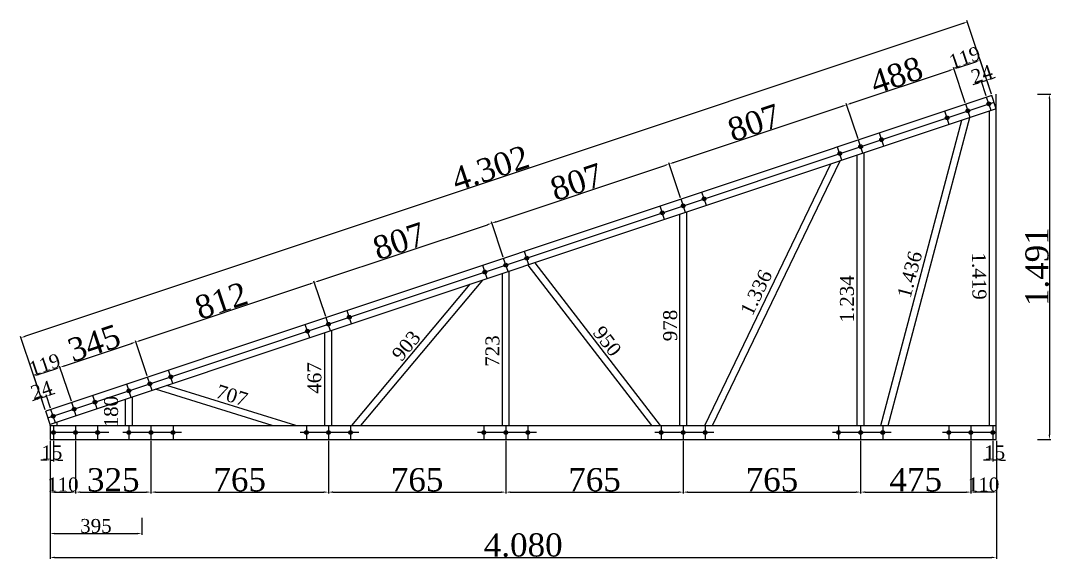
# Model space of a CAD drawing. Header units: millimetres. Extents: x 201962 to 221859, y -224854 to -197588.
# Drawn here: x 217410 to 221859, y -199918 to -197588 of the extents above; entities that cross this region are included whole.
import ezdxf

# ---------------------------------------------------------------- set-up
doc = ezdxf.new("R2010")
doc.units = ezdxf.units.MM
doc.header["$MEASUREMENT"] = 0
for name, color, linetype in [('Block1', 255, 'Continuous'), ('DUVAR', 7, 'Continuous'), ('ÖLÇÜLENDİRME', 121, 'Continuous')]:
    doc.layers.add(name, color=color, linetype=linetype)
doc.styles.add('133', font='times.ttf')
doc.dimstyles.new('MAKAS', dxfattribs={"dimscale": 20, "dimtxt": 1.3, "dimasz": 1, "dimexe": 0.3, "dimexo": 0.3, "dimgap": 0.1, "dimtad": 1, "dimrnd": 1, "dimzin": 12, "dimdsep": 46, "dimlunit": 6, "dimtxsty": '133', "dimcen": 0.8, "dimdle": 0.0005, "dimclrd": 4, "dimclre": 6, "dimclrt": 2, "dimazin": 3, "dimtfac": 1, "dimtmove": 0, "dimatfit": 2, "dimldrblk": 'DOTSMALL', "dimfxl": 0, "dimtolj": 1, "dimtzin": 0, "dimarcsym": 0})
doc.dimstyles.new('makas 1', dxfattribs={"dimscale": 20, "dimtxt": 3, "dimasz": 1.2, "dimexe": 0.3, "dimexo": 0.3, "dimgap": 0.1, "dimtad": 1, "dimrnd": 1, "dimzin": 12, "dimdsep": 46, "dimlunit": 6, "dimtxsty": '133', "dimblk": 'NONE', "dimcen": 0.8, "dimdle": 0.0005, "dimse1": 1, "dimse2": 1, "dimsd1": 1, "dimsd2": 1, "dimclrd": 105, "dimclre": 42, "dimclrt": 2, "dimazin": 3, "dimtfac": 1, "dimtmove": 0, "dimatfit": 2, "dimldrblk": 'NONE', "dimfxl": 0, "dimtolj": 1, "dimtzin": 0, "dimarcsym": 0})

# ---------------------------------------------------------------- blocks, each defined once
blk = doc.blocks.new('*D9762')
at = {"layer": 'Defpoints', "color": 0}
for p in [(217537, -199396.1), (217552, -199396.1), (217552, -199485.1)]:
    blk.add_point(p, dxfattribs=at)
at = {"layer": 'ÖLÇÜLENDİRME', "color": 6, "lineweight": -2, "ltscale": 0.5}
for p, q in [((217537, -199402.1), (217537, -199491.1)), ((217552, -199402.1), (217552, -199491.1))]:
    blk.add_line(p, q, dxfattribs=at)
at = {"layer": 'ÖLÇÜLENDİRME', "color": 4, "lineweight": -2, "ltscale": 0.5}
for p, q in [((217517, -199485.1), (217497, -199485.1)), ((217537, -199485.1), (217552, -199485.1)), ((217572, -199485.1), (217592, -199485.1))]:
    blk.add_line(p, q, dxfattribs=at)
at = {"layer": 'ÖLÇÜLENDİRME', "color": 4}
for points in [[(217517, -199488.4), (217517, -199481.8), (217537, -199485.1)], [(217572, -199481.8), (217572, -199488.4), (217552, -199485.1)]]:
    blk.add_solid(points, dxfattribs=at)
at = {"layer": 'ÖLÇÜLENDİRME', "color": 2, "insert": (217544.5, -199452.7), "char_height": 60, "attachment_point": 5, "style": '133'}
blk.add_mtext('\\A1;15', dxfattribs=at)
blk = doc.blocks.new('_DotSmall')
at = {"color": 0, "linetype": 'ByBlock', "const_width": 0.5}
blk.add_lwpolyline([(-0.0625, 0, 1), (0.0625, 0, 1)], format="xyb", close=True, dxfattribs=at)
blk = doc.blocks.new('*D9763')
at = {"layer": 'Defpoints', "color": 0}
for p in [(217537, -199396.1), (217647, -199396.1), (217647, -199623.8)]:
    blk.add_point(p, dxfattribs=at)
at = {"layer": 'ÖLÇÜLENDİRME', "color": 6, "lineweight": -2, "ltscale": 0.5}
for p, q in [((217537, -199402.1), (217537, -199629.8)), ((217647, -199402.1), (217647, -199629.8))]:
    blk.add_line(p, q, dxfattribs=at)
at = {"layer": 'ÖLÇÜLENDİRME', "color": 4, "lineweight": -2, "ltscale": 0.5}
blk.add_line((217557, -199623.8), (217627, -199623.8), dxfattribs=at)
at = {"layer": 'ÖLÇÜLENDİRME', "color": 4}
for points in [[(217557, -199620.4), (217557, -199627.1), (217537, -199623.8)], [(217627, -199627.1), (217627, -199620.4), (217647, -199623.8)]]:
    blk.add_solid(points, dxfattribs=at)
at = {"layer": 'ÖLÇÜLENDİRME', "color": 2, "insert": (217592, -199591.3), "char_height": 60, "attachment_point": 5, "style": '133'}
blk.add_mtext('\\A1;110', dxfattribs=at)
blk = doc.blocks.new('*D9764')
at = {"layer": 'Defpoints', "color": 0}
for p in [(217647, -199396.1), (217972, -199396.1), (217972, -199623.8)]:
    blk.add_point(p, dxfattribs=at)
at = {"layer": 'ÖLÇÜLENDİRME', "color": 6, "lineweight": -2, "ltscale": 0.5}
for p, q in [((217647, -199402.1), (217647, -199629.8)), ((217972, -199402.1), (217972, -199629.8))]:
    blk.add_line(p, q, dxfattribs=at)
at = {"layer": 'ÖLÇÜLENDİRME', "color": 4, "lineweight": -2, "ltscale": 0.5}
blk.add_line((217667, -199623.8), (217952, -199623.8), dxfattribs=at)
at = {"layer": 'ÖLÇÜLENDİRME', "color": 4}
for points in [[(217667, -199620.4), (217667, -199627.1), (217647, -199623.8)], [(217952, -199627.1), (217952, -199620.4), (217972, -199623.8)]]:
    blk.add_solid(points, dxfattribs=at)
at = {"layer": 'ÖLÇÜLENDİRME', "color": 2, "insert": (217809.5, -199571), "char_height": 100, "attachment_point": 5, "style": '133'}
blk.add_mtext('\\A1;325', dxfattribs=at)
blk = doc.blocks.new('*D9765')
at = {"layer": 'Defpoints', "color": 0}
for p in [(217972, -199396.1), (218737, -199396.1), (218737, -199623.8)]:
    blk.add_point(p, dxfattribs=at)
at = {"layer": 'ÖLÇÜLENDİRME', "color": 6, "lineweight": -2, "ltscale": 0.5}
for p, q in [((217972, -199402.1), (217972, -199629.8)), ((218737, -199402.1), (218737, -199629.8))]:
    blk.add_line(p, q, dxfattribs=at)
at = {"layer": 'ÖLÇÜLENDİRME', "color": 4, "lineweight": -2, "ltscale": 0.5}
blk.add_line((217992, -199623.8), (218717, -199623.8), dxfattribs=at)
at = {"layer": 'ÖLÇÜLENDİRME', "color": 4}
for points in [[(217992, -199620.4), (217992, -199627.1), (217972, -199623.8)], [(218717, -199627.1), (218717, -199620.4), (218737, -199623.8)]]:
    blk.add_solid(points, dxfattribs=at)
at = {"layer": 'ÖLÇÜLENDİRME', "color": 2, "insert": (218354.5, -199570.9), "char_height": 100, "attachment_point": 5, "style": '133'}
blk.add_mtext('\\A1;765', dxfattribs=at)
blk = doc.blocks.new('*D9766')
at = {"layer": 'Defpoints', "color": 0}
for p in [(218737, -199396.1), (219502, -199396.1), (219502, -199623.8)]:
    blk.add_point(p, dxfattribs=at)
at = {"layer": 'ÖLÇÜLENDİRME', "color": 6, "lineweight": -2, "ltscale": 0.5}
for p, q in [((218737, -199402.1), (218737, -199629.8)), ((219502, -199402.1), (219502, -199629.8))]:
    blk.add_line(p, q, dxfattribs=at)
at = {"layer": 'ÖLÇÜLENDİRME', "color": 4, "lineweight": -2, "ltscale": 0.5}
blk.add_line((218757, -199623.8), (219482, -199623.8), dxfattribs=at)
at = {"layer": 'ÖLÇÜLENDİRME', "color": 4}
for points in [[(218757, -199620.4), (218757, -199627.1), (218737, -199623.8)], [(219482, -199627.1), (219482, -199620.4), (219502, -199623.8)]]:
    blk.add_solid(points, dxfattribs=at)
at = {"layer": 'ÖLÇÜLENDİRME', "color": 2, "insert": (219119.5, -199570.9), "char_height": 100, "attachment_point": 5, "style": '133'}
blk.add_mtext('\\A1;765', dxfattribs=at)
blk = doc.blocks.new('*D9767')
at = {"layer": 'Defpoints', "color": 0}
for p in [(219502, -199396.1), (220267, -199396.1), (220267, -199623.8)]:
    blk.add_point(p, dxfattribs=at)
at = {"layer": 'ÖLÇÜLENDİRME', "color": 6, "lineweight": -2, "ltscale": 0.5}
for p, q in [((219502, -199402.1), (219502, -199629.8)), ((220267, -199402.1), (220267, -199629.8))]:
    blk.add_line(p, q, dxfattribs=at)
at = {"layer": 'ÖLÇÜLENDİRME', "color": 4, "lineweight": -2, "ltscale": 0.5}
blk.add_line((219522, -199623.8), (220247, -199623.8), dxfattribs=at)
at = {"layer": 'ÖLÇÜLENDİRME', "color": 4}
for points in [[(219522, -199620.4), (219522, -199627.1), (219502, -199623.8)], [(220247, -199627.1), (220247, -199620.4), (220267, -199623.8)]]:
    blk.add_solid(points, dxfattribs=at)
at = {"layer": 'ÖLÇÜLENDİRME', "color": 2, "insert": (219884.5, -199570.9), "char_height": 100, "attachment_point": 5, "style": '133'}
blk.add_mtext('\\A1;765', dxfattribs=at)
blk = doc.blocks.new('*D9768')
at = {"layer": 'Defpoints', "color": 0}
for p in [(220267, -199396.1), (221032, -199396.1), (221032, -199623.8)]:
    blk.add_point(p, dxfattribs=at)
at = {"layer": 'ÖLÇÜLENDİRME', "color": 6, "lineweight": -2, "ltscale": 0.5}
for p, q in [((220267, -199402.1), (220267, -199629.8)), ((221032, -199402.1), (221032, -199629.8))]:
    blk.add_line(p, q, dxfattribs=at)
at = {"layer": 'ÖLÇÜLENDİRME', "color": 4, "lineweight": -2, "ltscale": 0.5}
blk.add_line((220287, -199623.8), (221012, -199623.8), dxfattribs=at)
at = {"layer": 'ÖLÇÜLENDİRME', "color": 4}
for points in [[(220287, -199620.4), (220287, -199627.1), (220267, -199623.8)], [(221012, -199627.1), (221012, -199620.4), (221032, -199623.8)]]:
    blk.add_solid(points, dxfattribs=at)
at = {"layer": 'ÖLÇÜLENDİRME', "color": 2, "insert": (220649.5, -199570.9), "char_height": 100, "attachment_point": 5, "style": '133'}
blk.add_mtext('\\A1;765', dxfattribs=at)
blk = doc.blocks.new('*D9769')
at = {"layer": 'Defpoints', "color": 0}
for p in [(221032, -199396.1), (221507, -199396.1), (221507, -199623.8)]:
    blk.add_point(p, dxfattribs=at)
at = {"layer": 'ÖLÇÜLENDİRME', "color": 6, "lineweight": -2, "ltscale": 0.5}
for p, q in [((221032, -199402.1), (221032, -199629.8)), ((221507, -199402.1), (221507, -199629.8))]:
    blk.add_line(p, q, dxfattribs=at)
at = {"layer": 'ÖLÇÜLENDİRME', "color": 4, "lineweight": -2, "ltscale": 0.5}
blk.add_line((221052, -199623.8), (221487, -199623.8), dxfattribs=at)
at = {"layer": 'ÖLÇÜLENDİRME', "color": 4}
for points in [[(221052, -199620.4), (221052, -199627.1), (221032, -199623.8)], [(221487, -199627.1), (221487, -199620.4), (221507, -199623.8)]]:
    blk.add_solid(points, dxfattribs=at)
at = {"layer": 'ÖLÇÜLENDİRME', "color": 2, "insert": (221269.5, -199570.9), "char_height": 100, "attachment_point": 5, "style": '133'}
blk.add_mtext('\\A1;475', dxfattribs=at)
blk = doc.blocks.new('*D9770')
at = {"layer": 'Defpoints', "color": 0}
for p in [(217537, -199728.2), (217932, -199728.2), (217932, -199802.6)]:
    blk.add_point(p, dxfattribs=at)
at = {"layer": 'ÖLÇÜLENDİRME', "color": 6, "lineweight": -2, "ltscale": 0.5}
for p, q in [((217537, -199734.2), (217537, -199808.6)), ((217932, -199734.2), (217932, -199808.6))]:
    blk.add_line(p, q, dxfattribs=at)
at = {"layer": 'ÖLÇÜLENDİRME', "color": 4, "lineweight": -2, "ltscale": 0.5}
blk.add_line((217557, -199802.6), (217912, -199802.6), dxfattribs=at)
at = {"layer": 'ÖLÇÜLENDİRME', "color": 4}
for points in [[(217557, -199799.3), (217557, -199805.9), (217537, -199802.6)], [(217912, -199805.9), (217912, -199799.3), (217932, -199802.6)]]:
    blk.add_solid(points, dxfattribs=at)
at = {"layer": 'ÖLÇÜLENDİRME', "color": 2, "insert": (217734.5, -199770.1), "char_height": 60, "attachment_point": 5, "style": '133'}
blk.add_mtext('\\A1;395', dxfattribs=at)
blk = doc.blocks.new('*D9771')
at = {"layer": 'Defpoints', "color": 0}
for p in [(221617, -199396.1), (217537, -199538.6), (221617, -199905.8)]:
    blk.add_point(p, dxfattribs=at)
at = {"layer": 'ÖLÇÜLENDİRME', "color": 6, "lineweight": -2, "ltscale": 0.5}
for p, q in [((221617, -199402.1), (221617, -199911.8)), ((217537, -199544.6), (217537, -199911.8))]:
    blk.add_line(p, q, dxfattribs=at)
at = {"layer": 'ÖLÇÜLENDİRME', "color": 4, "lineweight": -2, "ltscale": 0.5}
blk.add_line((217557, -199905.8), (221597, -199905.8), dxfattribs=at)
at = {"layer": 'ÖLÇÜLENDİRME', "color": 4}
for points in [[(217557, -199902.4), (217557, -199909.1), (217537, -199905.8)], [(221597, -199909.1), (221597, -199902.4), (221617, -199905.8)]]:
    blk.add_solid(points, dxfattribs=at)
at = {"layer": 'ÖLÇÜLENDİRME', "color": 2, "insert": (219577, -199852.9), "char_height": 100, "attachment_point": 5, "style": '133'}
blk.add_mtext('\\A1;4.080', dxfattribs=at)
blk = doc.blocks.new('*D9816')
at = {"layer": 'Defpoints', "color": 0}
for p in [(217832.7, -199186.4), (217877, -199186.4), (217877, -199366.1)]:
    blk.add_point(p, dxfattribs=at)
at = {"layer": 'Block1', "color": 2, "insert": (217800.3, -199276.3), "char_height": 60, "attachment_point": 5, "rotation": 90, "style": '133'}
blk.add_mtext('\\A1;180', dxfattribs=at)
blk = doc.blocks.new('_None')
blk = doc.blocks.new('*D9817')
at = {"layer": 'Defpoints', "color": 0}
for p in [(217957.2, -199186), (218648.6, -199342.8), (218632.1, -199395.8)]:
    blk.add_point(p, dxfattribs=at)
at = {"layer": 'Block1', "color": 2, "insert": (218320.8, -199206.8), "char_height": 60, "attachment_point": 5, "rotation": 342.7314, "style": '133'}
blk.add_mtext('\\A1;707', dxfattribs=at)
blk = doc.blocks.new('*D9818')
at = {"layer": 'Defpoints', "color": 0}
for p in [(218709.6, -198897.3), (218761.3, -198897.3), (218761.3, -199364.3)]:
    blk.add_point(p, dxfattribs=at)
at = {"layer": 'Block1', "color": 2, "insert": (218677, -199130.8), "char_height": 60, "attachment_point": 5, "rotation": 90, "style": '133'}
blk.add_mtext('\\A1;467', dxfattribs=at)
blk = doc.blocks.new('*D9819')
at = {"layer": 'Defpoints', "color": 0}
for p in [(219387.5, -198666.5), (219416.4, -198690.7), (218836.5, -199383.2)]:
    blk.add_point(p, dxfattribs=at)
at = {"layer": 'Block1', "color": 2, "insert": (219072.6, -198991.9), "char_height": 60, "attachment_point": 5, "rotation": 50.0597, "style": '133'}
blk.add_mtext('\\A1;903', dxfattribs=at)
blk = doc.blocks.new('*D9820')
at = {"layer": 'Defpoints', "color": 0}
for p in [(219519.1, -198653.4), (219477.2, -199376), (219519.1, -199376)]:
    blk.add_point(p, dxfattribs=at)
at = {"layer": 'Block1', "color": 2, "insert": (219444.6, -199014.7), "char_height": 60, "attachment_point": 5, "rotation": 90, "style": '133'}
blk.add_mtext('\\A1;723', dxfattribs=at)
blk = doc.blocks.new('*D9821')
at = {"layer": 'Defpoints', "color": 0}
for p in [(219587.6, -198643.1), (220203.3, -199368.2), (220167.5, -199395.8)]:
    blk.add_point(p, dxfattribs=at)
at = {"layer": 'Block1', "color": 2, "insert": (219939.1, -198972), "char_height": 60, "attachment_point": 5, "rotation": 307.6087, "style": '133'}
blk.add_mtext('\\A1;950', dxfattribs=at)
blk = doc.blocks.new('*D9822')
at = {"layer": 'Defpoints', "color": 0}
for p in [(220243.5, -198415.2), (220294.3, -198415.2), (220294.3, -199393.5)]:
    blk.add_point(p, dxfattribs=at)
at = {"layer": 'Block1', "color": 2, "insert": (220211, -198904.4), "char_height": 60, "attachment_point": 5, "rotation": 90, "style": '133'}
blk.add_mtext('\\A1;978', dxfattribs=at)
blk = doc.blocks.new('*D9823')
at = {"layer": 'Defpoints', "color": 0}
for p in [(220901.4, -198174.6), (220941.9, -198194), (220362, -199397.8)]:
    blk.add_point(p, dxfattribs=at)
at = {"layer": 'Block1', "color": 2, "insert": (220582.2, -198762.3), "char_height": 60, "attachment_point": 5, "rotation": 64.2787, "style": '133'}
blk.add_mtext('\\A1;1.336', dxfattribs=at)
blk = doc.blocks.new('*D9824')
at = {"layer": 'Defpoints', "color": 0}
for p in [(221066.5, -198172.6), (221005.9, -199406.5), (221066.5, -199406.5)]:
    blk.add_point(p, dxfattribs=at)
at = {"layer": 'Block1', "color": 2, "insert": (220973.3, -198789.5), "char_height": 60, "attachment_point": 5, "rotation": 90, "style": '133'}
blk.add_mtext('\\A1;1.234', dxfattribs=at)
blk = doc.blocks.new('*D9825')
at = {"layer": 'Defpoints', "color": 0}
for p in [(221459.1, -197998.3), (221506.1, -198010.8), (221138.5, -199399.3)]:
    blk.add_point(p, dxfattribs=at)
at = {"layer": 'Block1', "color": 2, "insert": (221243.8, -198684.2), "char_height": 60, "attachment_point": 5, "rotation": 75.17, "style": '133'}
blk.add_mtext('\\A1;1.436', dxfattribs=at)
blk = doc.blocks.new('*D9826')
at = {"layer": 'Defpoints', "color": 0}
for p in [(221535.2, -197981.8), (221518.7, -199400.8), (221552.5, -199400.3)]:
    blk.add_point(p, dxfattribs=at)
at = {"layer": 'Block1', "color": 2, "insert": (221542.6, -198691.1), "char_height": 60, "attachment_point": 5, "rotation": 270.6975, "style": '133'}
blk.add_mtext('\\A1;1.419', dxfattribs=at)
blk = doc.blocks.new('*D9827')
at = {"layer": 'Defpoints', "color": 0}
for p in [(221602, -199396.1), (221617, -199396.1), (221602, -199485.1)]:
    blk.add_point(p, dxfattribs=at)
at = {"layer": 'ÖLÇÜLENDİRME', "color": 6, "lineweight": -2, "ltscale": 0.5}
for p, q in [((221602, -199402.1), (221602, -199491.1)), ((221617, -199402.1), (221617, -199491.1))]:
    blk.add_line(p, q, dxfattribs=at)
at = {"layer": 'ÖLÇÜLENDİRME', "color": 4, "lineweight": -2, "ltscale": 0.5}
for p, q in [((221582, -199485.1), (221562, -199485.1)), ((221617, -199485.1), (221602, -199485.1)), ((221637, -199485.1), (221657, -199485.1))]:
    blk.add_line(p, q, dxfattribs=at)
at = {"layer": 'ÖLÇÜLENDİRME', "color": 4}
for points in [[(221582, -199488.4), (221582, -199481.8), (221602, -199485.1)], [(221637, -199481.8), (221637, -199488.4), (221617, -199485.1)]]:
    blk.add_solid(points, dxfattribs=at)
at = {"layer": 'ÖLÇÜLENDİRME', "color": 2, "insert": (221609.5, -199452.7), "char_height": 60, "attachment_point": 5, "style": '133'}
blk.add_mtext('\\A1;15', dxfattribs=at)
blk = doc.blocks.new('*D9828')
at = {"layer": 'Defpoints', "color": 0}
for p in [(221507, -199396.1), (221617, -199396.1), (221507, -199623.8)]:
    blk.add_point(p, dxfattribs=at)
at = {"layer": 'ÖLÇÜLENDİRME', "color": 6, "lineweight": -2, "ltscale": 0.5}
for p, q in [((221507, -199402.1), (221507, -199629.8)), ((221617, -199402.1), (221617, -199629.8))]:
    blk.add_line(p, q, dxfattribs=at)
at = {"layer": 'ÖLÇÜLENDİRME', "color": 4, "lineweight": -2, "ltscale": 0.5}
blk.add_line((221597, -199623.8), (221527, -199623.8), dxfattribs=at)
at = {"layer": 'ÖLÇÜLENDİRME', "color": 4}
for points in [[(221527, -199620.4), (221527, -199627.1), (221507, -199623.8)], [(221597, -199627.1), (221597, -199620.4), (221617, -199623.8)]]:
    blk.add_solid(points, dxfattribs=at)
at = {"layer": 'ÖLÇÜLENDİRME', "color": 2, "insert": (221562, -199591.3), "char_height": 60, "attachment_point": 5, "style": '133'}
blk.add_mtext('\\A1;110', dxfattribs=at)
blk = doc.blocks.new('*D9829')
at = {"layer": 'Defpoints', "color": 0}
for p in [(217521.3, -199209.2), (217518, -199274.8), (217540.7, -199267.2)]:
    blk.add_point(p, dxfattribs=at)
at = {"layer": 'ÖLÇÜLENDİRME', "color": 4, "lineweight": -2, "ltscale": 0.5}
for p, q in [((217498.6, -199216.8), (217521.3, -199209.2)), ((217540.3, -199202.8), (217559.3, -199196.5)), ((217479.6, -199223.1), (217460.6, -199229.4))]:
    blk.add_line(p, q, dxfattribs=at)
at = {"layer": 'ÖLÇÜLENDİRME', "color": 6, "lineweight": -2, "ltscale": 0.5}
for p, q in [((217538.8, -199261.5), (217519.4, -199203.5)), ((217516.1, -199269.1), (217496.7, -199211.1))]:
    blk.add_line(p, q, dxfattribs=at)
at = {"layer": 'ÖLÇÜLENDİRME', "color": 4}
for points in [[(217539.2, -199199.7), (217541.4, -199206), (217521.3, -199209.2)], [(217480.7, -199226.3), (217478.5, -199219.9), (217498.6, -199216.8)]]:
    blk.add_solid(points, dxfattribs=at)
at = {"layer": 'ÖLÇÜLENDİRME', "color": 2, "insert": (217499.8, -199182.7), "char_height": 60, "attachment_point": 5, "rotation": 18.4771, "style": '133'}
blk.add_mtext('\\A1;24', dxfattribs=at)
blk = doc.blocks.new('*D9830')
at = {"layer": 'Defpoints', "color": 0}
for p in [(217580, -199085), (217630.8, -199237.1), (217518, -199274.8)]:
    blk.add_point(p, dxfattribs=at)
at = {"layer": 'ÖLÇÜLENDİRME', "color": 6, "lineweight": -2, "ltscale": 0.5}
for p, q in [((217516.1, -199269.1), (217465.2, -199117)), ((217628.9, -199231.4), (217578.1, -199079.3))]:
    blk.add_line(p, q, dxfattribs=at)
at = {"layer": 'ÖLÇÜLENDİRME', "color": 4, "lineweight": -2, "ltscale": 0.5}
blk.add_line((217486.1, -199116.4), (217561, -199091.3), dxfattribs=at)
at = {"layer": 'ÖLÇÜLENDİRME', "color": 4}
for points in [[(217485.1, -199113.2), (217487.2, -199119.5), (217467.1, -199122.7)], [(217562.1, -199094.5), (217560, -199088.2), (217580, -199085)]]:
    blk.add_solid(points, dxfattribs=at)
at = {"layer": 'ÖLÇÜLENDİRME', "color": 2, "insert": (217513.3, -199073), "char_height": 60, "attachment_point": 5, "rotation": 18.4771, "style": '133'}
blk.add_mtext('\\A1;119', dxfattribs=at)
blk = doc.blocks.new('*D9831')
at = {"layer": 'Defpoints', "color": 0}
for p in [(217906.7, -198975.8), (217957.6, -199127.9), (217630.8, -199237.1)]:
    blk.add_point(p, dxfattribs=at)
at = {"layer": 'ÖLÇÜLENDİRME', "color": 4, "lineweight": -2, "ltscale": 0.5}
blk.add_line((217599, -199078.7), (217887.7, -198982.1), dxfattribs=at)
at = {"layer": 'ÖLÇÜLENDİRME', "color": 6, "lineweight": -2, "ltscale": 0.5}
for p, q in [((217955.7, -199122.2), (217904.8, -198970.1)), ((217628.9, -199231.4), (217578.1, -199079.3))]:
    blk.add_line(p, q, dxfattribs=at)
at = {"layer": 'ÖLÇÜLENDİRME', "color": 4}
for points in [[(217888.8, -198985.3), (217886.7, -198978.9), (217906.7, -198975.8)], [(217597.9, -199075.5), (217600, -199081.8), (217580, -199085)]]:
    blk.add_solid(points, dxfattribs=at)
at = {"layer": 'ÖLÇÜLENDİRME', "color": 2, "insert": (217726.6, -198980.4), "char_height": 100, "attachment_point": 5, "rotation": 18.4851, "style": '133'}
blk.add_mtext('\\A1;345', dxfattribs=at)
blk = doc.blocks.new('*D9832')
at = {"layer": 'Defpoints', "color": 0}
for p in [(218676.6, -198718.5), (218727.5, -198870.6), (217957.6, -199127.9)]:
    blk.add_point(p, dxfattribs=at)
at = {"layer": 'ÖLÇÜLENDİRME', "color": 6, "lineweight": -2, "ltscale": 0.5}
for p, q in [((218725.6, -198864.9), (218674.7, -198712.8)), ((217955.7, -199122.2), (217904.8, -198970.1))]:
    blk.add_line(p, q, dxfattribs=at)
at = {"layer": 'ÖLÇÜLENDİRME', "color": 4, "lineweight": -2, "ltscale": 0.5}
blk.add_line((217925.7, -198969.4), (218657.6, -198724.8), dxfattribs=at)
at = {"layer": 'ÖLÇÜLENDİRME', "color": 4}
for points in [[(218658.7, -198728), (218656.6, -198721.6), (218676.6, -198718.5)], [(217924.6, -198966.3), (217926.8, -198972.6), (217906.7, -198975.8)]]:
    blk.add_solid(points, dxfattribs=at)
at = {"layer": 'ÖLÇÜLENDİRME', "color": 2, "insert": (218274.9, -198797.1), "char_height": 100, "attachment_point": 5, "rotation": 18.4798, "style": '133'}
blk.add_mtext('\\A1;812', dxfattribs=at)
blk = doc.blocks.new('*D9834')
at = {"layer": 'Defpoints', "color": 0}
for p in [(220206.6, -198207.2), (220257.5, -198359.4), (219492.5, -198615)]:
    blk.add_point(p, dxfattribs=at)
at = {"layer": 'ÖLÇÜLENDİRME', "color": 4, "lineweight": -2, "ltscale": 0.5}
blk.add_line((219460.6, -198456.5), (220187.6, -198213.6), dxfattribs=at)
at = {"layer": 'ÖLÇÜLENDİRME', "color": 6, "lineweight": -2, "ltscale": 0.5}
for p, q in [((220255.6, -198353.7), (220204.7, -198201.5)), ((219490.6, -198609.3), (219439.7, -198457.1))]:
    blk.add_line(p, q, dxfattribs=at)
at = {"layer": 'ÖLÇÜLENDİRME', "color": 4}
for points in [[(220188.7, -198216.7), (220186.6, -198210.4), (220206.6, -198207.2)], [(219459.5, -198453.3), (219461.6, -198459.7), (219441.6, -198462.8)]]:
    blk.add_solid(points, dxfattribs=at)
at = {"layer": 'ÖLÇÜLENDİRME', "color": 2, "insert": (219807.3, -198284.9), "char_height": 100, "attachment_point": 5, "rotation": 18.4771, "style": '133'}
blk.add_mtext('\\A1;807', dxfattribs=at)
blk = doc.blocks.new('*D9835')
at = {"layer": 'Defpoints', "color": 0}
for p in [(220971.6, -197951.6), (221022.5, -198103.8), (220257.5, -198359.4)]:
    blk.add_point(p, dxfattribs=at)
at = {"layer": 'ÖLÇÜLENDİRME', "color": 4, "lineweight": -2, "ltscale": 0.5}
blk.add_line((220225.6, -198200.9), (220952.6, -197958), dxfattribs=at)
at = {"layer": 'ÖLÇÜLENDİRME', "color": 6, "lineweight": -2, "ltscale": 0.5}
for p, q in [((221020.6, -198098.1), (220969.7, -197945.9)), ((220255.6, -198353.7), (220204.7, -198201.5))]:
    blk.add_line(p, q, dxfattribs=at)
at = {"layer": 'ÖLÇÜLENDİRME', "color": 4}
for points in [[(220953.7, -197961.1), (220951.6, -197954.8), (220971.6, -197951.6)], [(220224.5, -198197.7), (220226.6, -198204), (220206.6, -198207.2)]]:
    blk.add_solid(points, dxfattribs=at)
at = {"layer": 'ÖLÇÜLENDİRME', "color": 2, "insert": (220572.4, -198029.2), "char_height": 100, "attachment_point": 5, "rotation": 18.4752, "style": '133'}
blk.add_mtext('\\A1;807', dxfattribs=at)
blk = doc.blocks.new('*D9836')
at = {"layer": 'Defpoints', "color": 0}
for p in [(221434.2, -197797), (221485.1, -197949.2), (221022.5, -198103.8)]:
    blk.add_point(p, dxfattribs=at)
at = {"layer": 'ÖLÇÜLENDİRME', "color": 4, "lineweight": -2, "ltscale": 0.5}
blk.add_line((220990.6, -197945.3), (221415.3, -197803.4), dxfattribs=at)
at = {"layer": 'ÖLÇÜLENDİRME', "color": 6, "lineweight": -2, "ltscale": 0.5}
for p, q in [((221483.2, -197943.5), (221432.3, -197791.3)), ((221020.6, -198098.1), (220969.7, -197945.9))]:
    blk.add_line(p, q, dxfattribs=at)
at = {"layer": 'ÖLÇÜLENDİRME', "color": 4}
for points in [[(221416.3, -197806.5), (221414.2, -197800.2), (221434.2, -197797)], [(220989.5, -197942.1), (220991.6, -197948.4), (220971.6, -197951.6)]]:
    blk.add_solid(points, dxfattribs=at)
at = {"layer": 'ÖLÇÜLENDİRME', "color": 2, "insert": (221186.2, -197824.3), "char_height": 100, "attachment_point": 5, "rotation": 18.4771, "style": '133'}
blk.add_mtext('\\A1;488', dxfattribs=at)
blk = doc.blocks.new('*D9837')
at = {"layer": 'Defpoints', "color": 0}
for p in [(221547.1, -197759.3), (221598, -197911.5), (221485.1, -197949.2)]:
    blk.add_point(p, dxfattribs=at)
at = {"layer": 'ÖLÇÜLENDİRME', "color": 4, "lineweight": -2, "ltscale": 0.5}
blk.add_line((221453.2, -197790.7), (221528.1, -197765.7), dxfattribs=at)
at = {"layer": 'ÖLÇÜLENDİRME', "color": 6, "lineweight": -2, "ltscale": 0.5}
for p, q in [((221596.1, -197905.8), (221545.2, -197753.6)), ((221483.2, -197943.5), (221432.3, -197791.3))]:
    blk.add_line(p, q, dxfattribs=at)
at = {"layer": 'ÖLÇÜLENDİRME', "color": 4}
for points in [[(221529.2, -197768.8), (221527.1, -197762.5), (221547.1, -197759.3)], [(221452.2, -197787.5), (221454.3, -197793.9), (221434.2, -197797)]]:
    blk.add_solid(points, dxfattribs=at)
at = {"layer": 'ÖLÇÜLENDİRME', "color": 2, "insert": (221480.4, -197747.3), "char_height": 60, "attachment_point": 5, "rotation": 18.4771, "style": '133'}
blk.add_mtext('\\A1;119', dxfattribs=at)
blk = doc.blocks.new('*D9838')
at = {"layer": 'Defpoints', "color": 0}
for p in [(221575.9, -197845.4), (221575.2, -197919.1), (221598, -197911.5)]:
    blk.add_point(p, dxfattribs=at)
at = {"layer": 'ÖLÇÜLENDİRME', "color": 4, "lineweight": -2, "ltscale": 0.5}
for p, q in [((221534.1, -197859.3), (221515.2, -197865.7)), ((221553.1, -197853), (221575.9, -197845.4)), ((221594.8, -197839.1), (221613.8, -197832.7))]:
    blk.add_line(p, q, dxfattribs=at)
at = {"layer": 'ÖLÇÜLENDİRME', "color": 6, "lineweight": -2, "ltscale": 0.5}
for p, q in [((221573.3, -197913.4), (221551.2, -197847.3)), ((221596.1, -197905.8), (221574, -197839.7))]:
    blk.add_line(p, q, dxfattribs=at)
at = {"layer": 'ÖLÇÜLENDİRME', "color": 4}
for points in [[(221535.2, -197862.5), (221533.1, -197856.2), (221553.1, -197853)], [(221593.8, -197835.9), (221595.9, -197842.2), (221575.9, -197845.4)]]:
    blk.add_solid(points, dxfattribs=at)
at = {"layer": 'ÖLÇÜLENDİRME', "color": 2, "insert": (221554.4, -197818.9), "char_height": 60, "attachment_point": 5, "rotation": 18.4771, "style": '133'}
blk.add_mtext('\\A1;24', dxfattribs=at)
blk = doc.blocks.new('*D9839')
at = {"layer": 'Defpoints', "color": 0}
for p in [(221598, -197911.5), (217411.8, -198957.2), (217518, -199274.8)]:
    blk.add_point(p, dxfattribs=at)
at = {"layer": 'ÖLÇÜLENDİRME', "color": 4, "lineweight": -2, "ltscale": 0.5}
blk.add_line((221472.8, -197600.2), (217430.8, -198950.9), dxfattribs=at)
at = {"layer": 'ÖLÇÜLENDİRME', "color": 6, "lineweight": -2, "ltscale": 0.5}
for p, q in [((221596.1, -197905.8), (221489.9, -197588.2)), ((217516.1, -199269.1), (217409.9, -198951.5))]:
    blk.add_line(p, q, dxfattribs=at)
at = {"layer": 'ÖLÇÜLENDİRME', "color": 4}
for points in [[(221473.9, -197603.4), (221471.8, -197597), (221491.8, -197593.9)], [(217429.7, -198947.7), (217431.9, -198954), (217411.8, -198957.2)]]:
    blk.add_solid(points, dxfattribs=at)
at = {"layer": 'ÖLÇÜLENDİRME', "color": 2, "insert": (219435.1, -198225.4), "char_height": 100, "attachment_point": 5, "rotation": 18.4771, "style": '133'}
blk.add_mtext('\\A1;4.302', dxfattribs=at)
blk = doc.blocks.new('*D9840')
at = {"layer": 'Defpoints', "color": 0}
for p in [(221788.1, -197905.1), (221788.1, -199396.1), (221845.9, -199396.1)]:
    blk.add_point(p, dxfattribs=at)
at = {"layer": 'ÖLÇÜLENDİRME', "color": 6, "lineweight": -2, "ltscale": 0.5}
for p, q in [((221794.1, -197905.1), (221851.9, -197905.1)), ((221794.1, -199396.1), (221851.9, -199396.1))]:
    blk.add_line(p, q, dxfattribs=at)
at = {"layer": 'ÖLÇÜLENDİRME', "color": 4, "lineweight": -2, "ltscale": 0.5}
blk.add_line((221845.9, -197925.1), (221845.9, -199376.1), dxfattribs=at)
at = {"layer": 'ÖLÇÜLENDİRME', "color": 4}
for points in [[(221849.2, -197925.1), (221842.5, -197925.1), (221845.9, -197905.1)], [(221842.5, -199376.1), (221849.2, -199376.1), (221845.9, -199396.1)]]:
    blk.add_solid(points, dxfattribs=at)
at = {"layer": 'ÖLÇÜLENDİRME', "color": 2, "insert": (221793, -198650.6), "char_height": 100, "attachment_point": 5, "rotation": 90, "style": '133'}
blk.add_mtext('\\A1;1.491', dxfattribs=at)
blk = doc.blocks.new('*D9841')
at = {"layer": 'Defpoints', "color": 0}
for p in [(219441.6, -198462.8), (219492.5, -198615), (218727.5, -198870.6)]:
    blk.add_point(p, dxfattribs=at)
at = {"layer": 'ÖLÇÜLENDİRME', "color": 4, "lineweight": -2, "ltscale": 0.5}
blk.add_line((218695.6, -198712.1), (219422.6, -198469.2), dxfattribs=at)
at = {"layer": 'ÖLÇÜLENDİRME', "color": 6, "lineweight": -2, "ltscale": 0.5}
for p, q in [((219490.6, -198609.3), (219439.7, -198457.1)), ((218725.6, -198864.9), (218674.7, -198712.8))]:
    blk.add_line(p, q, dxfattribs=at)
at = {"layer": 'ÖLÇÜLENDİRME', "color": 4}
for points in [[(219423.7, -198472.3), (219421.6, -198466), (219441.6, -198462.8)], [(218694.5, -198709), (218696.6, -198715.3), (218676.6, -198718.5)]]:
    blk.add_solid(points, dxfattribs=at)
at = {"layer": 'ÖLÇÜLENDİRME', "color": 2, "insert": (219042.3, -198540.5), "char_height": 100, "attachment_point": 5, "rotation": 18.4771, "style": '133'}
blk.add_mtext('\\A1;807', dxfattribs=at)

msp = doc.modelspace()

# ---------------------------------------------------------------- linework, layer by layer
at = {"layer": 'Block1', "color": 1}
for p, q in [((221597.952, -197911.487), (217517.969, -199274.82)), ((221616.968, -197968.394), (217536.968, -199331.733)), ((217536.968, -199336.133), (217536.968, -199331.677)), ((217536.968, -199336.133), (221616.968, -199336.133)), ((217536.968, -199336.133), (217536.968, -199396.133)), ((217566.968, -199336.133), (217566.968, -199321.708)), ((217536.968, -199396.133), (221616.968, -199396.133))]:
    msp.add_line(p, q, dxfattribs=at)
at = {"layer": 'Block1', "color": 2}
for p, q in [((217551.968, -199336.133), (217551.968, -199396.133)), ((217646.968, -199336.133), (217646.968, -199396.133)), ((217741.968, -199336.133), (217741.968, -199396.133)), ((217876.968, -199336.133), (217876.968, -199396.133)), ((217971.968, -199336.133), (217971.968, -199396.133)), ((218066.968, -199336.133), (218066.968, -199396.133)), ((218641.967, -199336.133), (218641.967, -199396.133)), ((218736.967, -199336.133), (218736.967, -199396.133)), ((218831.967, -199336.133), (218831.967, -199396.133)), ((219406.967, -199336.133), (219406.967, -199396.133)), ((219501.967, -199336.133), (219501.967, -199396.133)), ((219596.967, -199336.133), (219596.967, -199396.133)), ((220171.967, -199336.133), (220171.967, -199396.133)), ((220266.967, -199336.133), (220266.967, -199396.133)), ((220361.967, -199336.133), (220361.967, -199396.133)), ((220936.966, -199336.133), (220936.966, -199396.133)), ((221031.966, -199336.133), (221031.966, -199396.133)), ((221126.966, -199336.133), (221126.966, -199396.133)), ((221411.968, -199336.133), (221411.968, -199396.133)), ((221506.968, -199336.133), (221506.968, -199396.133)), ((221601.968, -199336.133), (221601.968, -199396.133))]:
    msp.add_line(p, q, dxfattribs=at)
at = {"layer": 'Block1', "color": 1}
for centre, radius in [((221584.697, -197947.547), 8), ((221584.697, -197947.547), 4), ((221404.492, -198007.763), 8), ((221404.492, -198007.763), 4), ((221494.595, -197977.655), 8), ((221494.595, -197977.655), 4), ((221122.069, -198102.127), 8), ((221122.069, -198102.127), 4), ((221031.966, -198132.235), 8), ((221031.966, -198132.235), 4), ((220941.863, -198162.343), 8), ((220941.863, -198162.343), 4), ((220357.069, -198357.742), 8), ((220357.069, -198357.742), 4), ((220266.967, -198387.85), 8), ((220266.967, -198387.85), 4), ((220176.864, -198417.959), 8), ((220176.864, -198417.959), 4), ((219592.07, -198613.358), 8), ((219592.07, -198613.358), 4), ((219411.864, -198673.574), 8), ((219411.864, -198673.574), 4), ((219501.967, -198643.466), 8), ((219501.967, -198643.466), 4), ((218736.967, -198899.081), 8), ((218736.967, -198899.081), 4), ((218827.07, -198868.973), 8), ((218827.07, -198868.973), 4), ((218646.865, -198929.189), 8), ((218646.865, -198929.189), 4), ((218057.174, -199126.224), 8), ((217967.071, -199156.332), 8), ((217967.071, -199156.332), 4), ((218057.174, -199126.224), 4), ((217876.968, -199186.44), 8), ((217876.968, -199186.44), 4), ((217730.429, -199235.401), 8), ((217730.429, -199235.401), 4), ((217550.223, -199295.618), 8), ((217550.223, -199295.618), 4), ((217640.326, -199265.509), 8), ((217640.326, -199265.509), 4), ((217551.968, -199366.133), 8), ((217551.968, -199366.133), 4), ((217646.968, -199366.133), 8), ((217646.968, -199366.133), 4), ((217741.968, -199366.133), 8), ((217741.968, -199366.133), 4), ((217876.968, -199366.133), 8), ((217876.968, -199366.133), 4), ((217971.968, -199366.133), 8), ((217971.968, -199366.133), 4), ((218066.968, -199366.133), 8), ((218066.968, -199366.133), 4), ((218641.967, -199366.133), 8), ((218641.967, -199366.133), 4), ((218736.967, -199366.133), 8), ((218736.967, -199366.133), 4), ((218831.967, -199366.133), 8), ((218831.967, -199366.133), 4), ((219406.967, -199366.133), 8), ((219406.967, -199366.133), 4), ((219501.967, -199366.133), 8), ((219501.967, -199366.133), 4), ((219596.967, -199366.133), 8), ((219596.967, -199366.133), 4), ((220171.967, -199366.133), 8), ((220171.967, -199366.133), 4), ((220266.967, -199366.133), 8), ((220266.967, -199366.133), 4), ((220361.967, -199366.133), 8), ((220361.967, -199366.133), 4), ((220936.966, -199366.133), 8), ((220936.966, -199366.133), 4), ((221031.966, -199366.133), 8), ((221031.966, -199366.133), 4), ((221126.966, -199366.133), 8), ((221126.966, -199366.133), 4), ((221411.968, -199366.133), 8), ((221411.968, -199366.133), 4), ((221506.968, -199366.133), 8), ((221506.968, -199366.133), 4), ((221601.968, -199366.133), 8), ((221601.968, -199366.133), 4)]:
    msp.add_circle(centre, radius, dxfattribs=at)
at = {"layer": 'DUVAR', "color": 1}
for p, q in [((221616.968, -197968.394), (221597.952, -197911.487)), ((221616.968, -199396.133), (221616.968, -197905.133)), ((221150.426, -199336.133), (221502.43, -198006.667)), ((221586.968, -199336.133), (221586.968, -197978.418)), ((221119.392, -199336.133), (221468.384, -198018.043)), ((221016.966, -199336.133), (221016.966, -198168.886)), ((221046.966, -199336.133), (221046.966, -198158.861)), ((220359.769, -199336.133), (220903.854, -198206.682)), ((220393.068, -199336.133), (220943.542, -198193.42)), ((220251.967, -199336.133), (220251.967, -198424.511)), ((220281.967, -199336.133), (220281.967, -198414.487)), ((219516.967, -199336.133), (219516.967, -198670.113)), ((219596.407, -198643.568), (220129.921, -199336.133)), ((219626.524, -198633.504), (220167.791, -199336.133)), ((218876.651, -199336.133), (219402.221, -198708.455)), ((219486.967, -199336.133), (219486.967, -198680.137)), ((218837.523, -199336.133), (219347.892, -198726.609)), ((218721.967, -199336.133), (218721.967, -198935.763)), ((218751.967, -199336.133), (218751.967, -198925.738)), ((218595.993, -199336.133), (218040.541, -199163.463)), ((218494.932, -199336.133), (217991.835, -199179.738)), ((217861.968, -199336.133), (217861.968, -199223.133)), ((217891.968, -199336.133), (217891.968, -199213.109)), ((217536.968, -199331.677), (217517.952, -199274.77)), ((217536.968, -199396.133), (221616.968, -199396.133)), ((217536.968, -199396.133), (221616.968, -199396.133))]:
    msp.add_line(p, q, dxfattribs=at)
at = {"layer": 'ÖLÇÜLENDİRME', "color": 2, "ltscale": 0.5}
for p, q in [((221594.205, -197976), (221575.19, -197919.093)), ((217527.46, -199303.224), (221607.46, -197939.94)), ((221504.102, -198006.108), (221485.087, -197949.201)), ((221414, -198036.216), (221394.984, -197979.309)), ((221131.577, -198130.58), (221112.561, -198073.673)), ((220951.371, -198190.796), (220932.355, -198133.889)), ((221041.474, -198160.688), (221022.458, -198103.781)), ((220276.474, -198416.304), (220257.459, -198359.397)), ((220366.577, -198386.196), (220347.561, -198329.289)), ((220186.372, -198446.412), (220167.356, -198389.505)), ((219601.578, -198641.811), (219582.562, -198584.904)), ((219511.475, -198671.919), (219492.459, -198615.012)), ((219421.372, -198702.027), (219402.356, -198645.12)), ((218836.578, -198897.427), (218817.562, -198840.52)), ((218746.475, -198927.535), (218727.46, -198870.628)), ((218656.373, -198957.643), (218637.357, -198900.736)), ((218066.681, -199154.677), (218047.666, -199097.77)), ((217886.476, -199214.893), (217867.46, -199157.986)), ((217976.579, -199184.785), (217957.563, -199127.878)), ((217739.936, -199263.855), (217720.921, -199206.948)), ((217649.834, -199293.963), (217630.818, -199237.056)), ((217559.731, -199324.071), (217540.715, -199267.164)), ((217790.753, -199366.133), (217536.968, -199366.133)), ((218103.839, -199366.133), (217850.054, -199366.133)), ((218868.838, -199366.133), (218615.054, -199366.133)), ((219633.838, -199366.133), (219380.053, -199366.133)), ((220398.837, -199366.133), (220145.053, -199366.133)), ((221163.837, -199366.133), (220910.052, -199366.133)), ((221616.968, -199366.133), (221385.054, -199366.133))]:
    msp.add_line(p, q, dxfattribs=at)

# ---------------------------------------------------------------- dimensions: what is measured, and where the dimension line sits
at = {"layer": 'Block1', "color": 1}
for p1, p2, distance, picture, middle in [((221138.489, -199399.261), (221506.117, -198010.783), 48.632, '*D9825', (221243.834, -198684.246)), ((221535.185, -197981.755), (221552.456, -199400.341), -33.798, '*D9826', (221542.563, -198691.063)), ((220361.9665, -199397.8207), (220941.8633, -198194.0307), 44.866, '*D9823', (220582.1781, -198762.3317)), ((221066.535, -198172.565), (221066.535, -199406.463), -60.673, '*D9824', (220973.321, -198789.514)), ((220294.333, -199393.5), (220294.333, -198415.217), 50.841, '*D9822', (220210.952, -198904.358)), ((218836.469, -199383.237), (219416.365, -198690.678), 37.621, '*D9819', (219072.623, -198991.915)), ((219519.071, -198653.368), (219519.071, -199376.035), -41.918, '*D9820', (219444.613, -199014.702)), ((219587.569, -198643.065), (220167.465, -199395.84), 45.24, '*D9821', (219939.135, -198971.986)), ((218761.274, -199364.332), (218761.274, -198897.281), 51.712, '*D9818', (218677.021, -199130.807)), ((217957.168, -199186.039), (218632.065, -199395.84), 55.56, '*D9817', (218320.769, -199206.81)), ((217876.968, -199366.133), (217876.968, -199186.44), 44.226, '*D9816', (217800.291, -199276.286))]:
    dim = msp.add_aligned_dim(p1=p1, p2=p2, distance=distance, dimstyle='makas 1', override={"dimtxt": 3}, dxfattribs=at)
    dim.commit()
    dim.dimension.update_dxf_attribs({"geometry": picture, "text_midpoint": middle})
at = {"layer": 'ÖLÇÜLENDİRME', "color": 1, "ltscale": 0.5}
for p1, p2, distance, picture, middle in [((221597.952, -197911.487), (217517.969, -199274.82), -334.886, '*D9839', (219435.061, -198225.357)), ((221022.458, -198103.781), (221485.084, -197949.194), 160.435, '*D9836', (221186.207, -197824.291)), ((221788.082, -197905.133), (221788.082, -199396.133), 57.784, '*D9840', (221792.966, -198650.633)), ((220257.456, -198359.387), (221022.461, -198103.788), 160.443, '*D9835', (220572.351, -198029.24)), ((219492.459, -198615.012), (220257.456, -198359.387), 160.443, '*D9834', (219807.343, -198284.854)), ((218727.4628, -198870.637), (219492.4592, -198615.0122), 160.4426, '*D9841', (219042.3469, -198540.4789)), ((217957.578, -199127.924), (218727.46, -198870.628), 160.433, '*D9832', (218274.946, -198797.085)), ((217630.835, -199237.106), (217957.563, -199127.878), 160.385, '*D9831', (217726.622, -198980.353))]:
    dim = msp.add_aligned_dim(p1=p1, p2=p2, distance=distance, dimstyle='MAKAS', override={"dimtxt": 5, "dimdle": 1}, dxfattribs=at)
    dim.commit()
    dim.dimension.update_dxf_attribs({"geometry": picture, "text_midpoint": middle})
for base, p1, p2, angle, picture, middle, dimtype in [((221547.104, -197759.315), (221485.087, -197949.201), (221597.952, -197911.487), 18.477135, '*D9837', (221490.671, -197778.172), 161), ((221575.87, -197845.402), (221575.19, -197919.093), (221597.952, -197911.487), 18.477135, '*D9838', (221564.489, -197849.205), 161), ((217580.005, -199084.989), (217517.969, -199274.82), (217630.835, -199237.106), 18.477135, '*D9830', (217523.572, -199103.846), 161), ((217521.331, -199209.154), (217517.952, -199274.77), (217540.715, -199267.164), 18.477135, '*D9829', (217509.95, -199212.957), 161), ((221506.968, -199623.754), (221616.968, -199396.133), (221506.968, -199396.133), 180, '*D9828', (221561.968, -199623.754), 160), ((221601.968, -199485.11), (221616.968, -199396.133), (221601.968, -199396.133), 180, '*D9827', (221609.468, -199485.11), 160)]:
    dim = msp.add_linear_dim(base=base, p1=p1, p2=p2, angle=angle, dimstyle='MAKAS', override={"dimtxt": 3}, dxfattribs=at)
    dim.commit()
    dim.dimension.update_dxf_attribs({"geometry": picture, "text_midpoint": middle, "dimtype": dimtype})
for base, p2, picture, middle in [((217551.968, -199485.11), (217551.968, -199396.133), '*D9762', (217544.468, -199485.11)), ((217646.968, -199623.754), (217646.968, -199396.133), '*D9763', (217591.968, -199623.754))]:
    dim = msp.add_linear_dim(base=base, p1=(217536.968, -199396.133), p2=p2, dimstyle='MAKAS', override={"dimtxt": 3}, dxfattribs=at)
    dim.commit()
    dim.dimension.update_dxf_attribs({"geometry": picture, "text_midpoint": middle, "dimtype": 160})
for base, p1, p2, override, picture, middle in [((221616.968, -199905.753), (217536.968, -199538.564), (221616.968, -199396.133), {"dimtxt": 5, "dimdle": 1}, '*D9771', (219576.968, -199852.852)), ((217971.968, -199623.754), (217646.968, -199396.133), (217971.968, -199396.133), {"dimtxt": 5, "dimdle": 1}, '*D9764', (217809.468, -199571.003)), ((218736.967, -199623.754), (217971.968, -199396.133), (218736.967, -199396.133), {"dimtxt": 5, "dimdle": 1}, '*D9765', (218354.468, -199570.853)), ((219501.967, -199623.754), (218736.967, -199396.133), (219501.967, -199396.133), {"dimtxt": 5, "dimdle": 1}, '*D9766', (219119.467, -199570.853)), ((220266.967, -199623.754), (219501.967, -199396.133), (220266.967, -199396.133), {"dimtxt": 5, "dimdle": 1}, '*D9767', (219884.467, -199570.853)), ((221031.966, -199623.754), (220266.967, -199396.133), (221031.966, -199396.133), {"dimtxt": 5, "dimdle": 1}, '*D9768', (220649.466, -199570.853)), ((221506.968, -199623.754), (221031.966, -199396.133), (221506.968, -199396.133), {"dimtxt": 5, "dimdle": 1}, '*D9769', (221269.467, -199570.853)), ((217931.968, -199802.591), (217536.968, -199728.159), (217931.968, -199728.159), {"dimtxt": 3}, '*D9770', (217734.468, -199770.05))]:
    dim = msp.add_linear_dim(base=base, p1=p1, p2=p2, dimstyle='MAKAS', override=override, dxfattribs=at)
    dim.commit()
    dim.dimension.update_dxf_attribs({"geometry": picture, "text_midpoint": middle})

doc.saveas('drawing.dxf')
